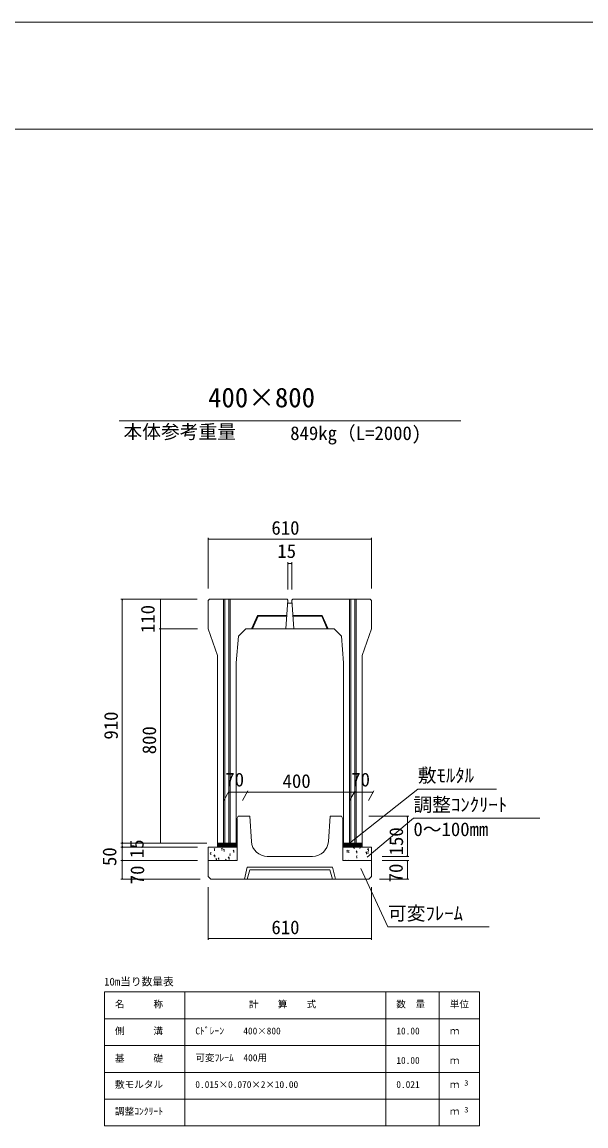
# Model space of a CAD drawing. Units: millimetres on the paper, scale 1:20. Extents: x 2 to 843, y -1 to 593.
# Drawn here: x 527 to 632.2, y 387.2 to 593.2 of the extents above; entities that cross this region are included whole.
import ezdxf
from ezdxf.enums import TextEntityAlignment as Align

# ---------------------------------------------------------------- set-up
doc = ezdxf.new("R2010")
doc.units = ezdxf.units.MM
for name, color, linetype, lineweight in [('0_2', 7, 'Continuous', 18), ('D-STR-DIM（寸法）', 7, 'Continuous', 18), ('D-STR-HTXT（旗揚げ）', 4, 'Continuous', 18), ('D-STR-STRn（構造物）', 5, 'Continuous', 18), ('D-STR-TXT（文字）', 7, 'Continuous', 18), ('D-STR（構造物外形線）', 1, 'Continuous', 18), ('D-TTL(外枠）', 2, 'Continuous', 18), ('DEFPOINTS_3', 8, 'Continuous', 18)]:
    doc.layers.add(name, color=color, linetype=linetype, lineweight=lineweight)
doc.styles.add('ＭＳ ゴシック', font='')
doc.styles.get('ＭＳ ゴシック').set_extended_font_data('MS Gothic')

msp = doc.modelspace()

# ---------------------------------------------------------------- linework, layer by layer
at = {"layer": '0_2'}
for p, q in [((561.702, 496.699), (561.852, 496.724)), ((561.852, 496.674), (561.702, 496.699)), ((592.052, 496.724), (592.202, 496.699)), ((592.202, 496.699), (592.052, 496.674)), ((576.565, 492.116), (576.715, 492.141)), ((576.715, 492.091), (576.565, 492.116)), ((577.189, 492.141), (577.339, 492.116)), ((577.339, 492.116), (577.189, 492.091)), ((545.631, 485.31), (545.656, 485.46)), ((545.656, 485.46), (545.681, 485.31)), ((552.776, 485.31), (552.801, 485.46)), ((552.801, 485.46), (552.826, 485.31)), ((552.801, 479.96), (552.776, 480.11)), ((552.826, 480.11), (552.801, 479.96)), ((552.776, 479.81), (552.801, 479.96)), ((552.801, 479.96), (552.826, 479.81)), ((565.483, 449.434), (565.633, 449.459)), ((565.633, 449.409), (565.483, 449.434)), ((568.833, 449.459), (568.983, 449.434)), ((568.983, 449.434), (568.833, 449.409)), ((568.983, 449.434), (569.133, 449.459)), ((569.133, 449.409), (568.983, 449.434)), ((588.833, 449.459), (588.983, 449.434)), ((588.983, 449.434), (588.833, 449.409)), ((588.983, 449.434), (589.133, 449.459)), ((589.133, 449.409), (588.983, 449.434)), ((592.333, 449.459), (592.483, 449.434)), ((592.483, 449.434), (592.333, 449.409)), ((598.865, 444.81), (598.89, 444.96)), ((598.89, 444.96), (598.915, 444.81)), ((545.656, 439.96), (545.631, 440.11)), ((545.631, 439.81), (545.656, 439.96)), ((545.656, 439.21), (545.631, 439.36)), ((545.631, 439.06), (545.656, 439.21)), ((545.681, 440.11), (545.656, 439.96)), ((545.656, 439.96), (545.681, 439.81)), ((545.681, 439.36), (545.656, 439.21)), ((545.656, 439.21), (545.681, 439.06)), ((552.801, 439.96), (552.776, 440.11)), ((552.826, 440.11), (552.801, 439.96)), ((545.656, 436.71), (545.631, 436.86)), ((545.681, 436.86), (545.656, 436.71)), ((598.89, 437.46), (598.865, 437.61)), ((598.915, 437.61), (598.89, 437.46)), ((545.631, 436.56), (545.656, 436.71)), ((545.656, 436.71), (545.681, 436.56)), ((598.865, 436.56), (598.89, 436.71)), ((598.89, 436.71), (598.915, 436.56)), ((545.656, 433.21), (545.631, 433.36)), ((545.681, 433.36), (545.656, 433.21)), ((598.89, 433.21), (598.865, 433.36)), ((598.915, 433.36), (598.89, 433.21)), ((561.702, 422.132), (561.852, 422.157)), ((561.852, 422.107), (561.702, 422.132)), ((592.052, 422.157), (592.202, 422.132)), ((592.202, 422.132), (592.052, 422.107))]:
    msp.add_line(p, q, dxfattribs=at)
at = {"layer": '0_2', "color": 9}
for p, q in [((561.702, 496.699), (561.722, 496.699)), ((592.202, 496.699), (592.182, 496.699)), ((576.565, 492.116), (576.585, 492.116)), ((577.339, 492.116), (577.319, 492.116)), ((545.656, 485.46), (545.656, 485.44)), ((552.801, 485.46), (552.801, 485.44)), ((552.801, 479.96), (552.801, 479.98)), ((552.801, 479.96), (552.801, 479.94)), ((565.483, 449.434), (565.503, 449.434)), ((568.983, 449.434), (568.963, 449.434)), ((568.983, 449.434), (569.003, 449.434)), ((588.983, 449.434), (588.963, 449.434)), ((588.983, 449.434), (589.003, 449.434)), ((592.483, 449.434), (592.463, 449.434)), ((598.89, 444.96), (598.89, 444.94)), ((545.656, 439.96), (545.656, 439.98)), ((545.656, 439.96), (545.656, 439.94)), ((545.656, 439.21), (545.656, 439.23)), ((545.656, 439.21), (545.656, 439.19)), ((552.801, 439.96), (552.801, 439.98)), ((598.89, 437.46), (598.89, 437.48)), ((545.656, 436.71), (545.656, 436.73)), ((545.656, 436.71), (545.656, 436.69)), ((598.89, 436.71), (598.89, 436.69)), ((545.656, 433.21), (545.656, 433.23)), ((598.89, 433.21), (598.89, 433.23)), ((561.702, 422.132), (561.722, 422.132)), ((592.202, 422.132), (592.182, 422.132))]:
    msp.add_line(p, q, dxfattribs=at)
at = {"layer": 'D-STR-DIM（寸法）'}
for p, q in [((561.702, 487.458), (561.702, 496.949)), ((561.722, 496.699), (592.182, 496.699)), ((592.202, 487.452), (592.202, 496.949)), ((576.565, 487.31), (576.565, 492.366)), ((577.319, 492.116), (576.585, 492.116)), ((577.339, 487.31), (577.339, 492.366)), ((559.658, 485.46), (545.406, 485.46)), ((545.656, 485.44), (545.656, 439.98)), ((559.658, 485.46), (552.551, 485.46)), ((552.801, 479.98), (552.801, 485.44)), ((559.702, 479.96), (552.551, 479.96)), ((559.702, 479.96), (552.551, 479.96)), ((552.801, 479.94), (552.801, 439.98)), ((564.607, 447.916), (565.628, 449.684)), ((565.503, 449.434), (568.963, 449.434)), ((568.107, 447.916), (569.128, 449.684)), ((568.107, 447.916), (569.128, 449.684)), ((569.003, 449.434), (588.963, 449.434)), ((588.107, 447.916), (589.128, 449.684)), ((588.107, 447.916), (589.128, 449.684)), ((589.003, 449.434), (592.463, 449.434)), ((591.607, 447.916), (592.628, 449.684)), ((591.715, 444.96), (599.14, 444.96)), ((598.89, 444.94), (598.89, 437.48)), ((561.452, 439.96), (545.406, 439.96)), ((561.452, 439.96), (545.406, 439.96)), ((559.702, 439.21), (545.406, 439.21)), ((559.702, 439.21), (545.406, 439.21)), ((545.656, 439.94), (545.656, 439.23)), ((545.656, 439.19), (545.656, 436.73)), ((561.452, 439.96), (552.551, 439.96)), ((594.202, 437.46), (599.14, 437.46)), ((559.702, 436.71), (545.406, 436.71)), ((559.702, 436.71), (545.406, 436.71)), ((545.656, 436.69), (545.656, 433.23)), ((594.202, 436.71), (599.14, 436.71)), ((598.89, 436.69), (598.89, 433.23)), ((560.202, 433.21), (545.406, 433.21)), ((593.702, 433.21), (599.14, 433.21)), ((561.702, 431.71), (561.702, 421.882)), ((592.202, 431.71), (592.202, 421.882)), ((561.722, 422.132), (592.182, 422.132))]:
    msp.add_line(p, q, dxfattribs=at)
at = {"layer": 'D-STR-HTXT（旗揚げ）'}
for p, q in [((545.06, 518.747), (608.844, 518.747)), ((587.792, 439.673), (600.827, 450.041)), ((615.489, 450.041), (600.827, 450.041)), ((591.363, 437.315), (600.009, 444.579)), ((623.607, 444.579), (600.009, 444.579)), ((590.171, 435.21), (595.255, 424.298)), ((614.119, 424.298), (595.255, 424.298)), ((542.338, 412.162), (612.338, 412.162)), ((542.338, 387.162), (542.338, 412.162)), ((557.338, 387.162), (557.338, 412.162)), ((594.838, 387.162), (594.838, 412.162)), ((604.838, 396.162), (604.838, 412.162)), ((604.838, 387.162), (604.838, 412.162)), ((612.338, 387.162), (612.338, 412.162)), ((542.338, 407.162), (612.338, 407.162)), ((542.338, 402.162), (612.338, 402.162)), ((542.338, 397.162), (612.338, 397.162)), ((542.338, 392.162), (612.338, 392.162)), ((542.338, 387.162), (612.338, 387.162))]:
    msp.add_line(p, q, dxfattribs=at)
at = {"layer": 'D-STR-STRn（構造物）'}
for p, q in [((561.702, 439.21), (567.096, 439.21)), ((561.702, 439.21), (561.702, 436.71)), ((562.796, 438.826), (562.916, 438.97)), ((563.452, 439.96), (566.827, 439.96)), ((563.452, 439.96), (563.452, 439.21)), ((563.452, 439.793), (563.619, 439.96)), ((563.452, 439.617), (563.796, 439.96)), ((563.452, 439.44), (563.972, 439.96)), ((563.452, 439.263), (564.149, 439.96)), ((563.576, 439.21), (564.326, 439.96)), ((563.753, 439.21), (564.503, 439.96)), ((563.929, 439.21), (564.679, 439.96)), ((564.106, 439.21), (564.856, 439.96)), ((564.181, 438.919), (564.356, 438.986)), ((564.181, 438.919), (564.306, 438.835)), ((564.283, 439.21), (565.033, 439.96)), ((564.46, 439.21), (565.21, 439.96)), ((564.637, 439.21), (565.387, 439.96)), ((564.813, 439.21), (565.563, 439.96)), ((564.99, 439.21), (565.74, 439.96)), ((565.167, 439.21), (565.917, 439.96)), ((565.344, 439.21), (566.094, 439.96)), ((565.52, 439.21), (566.27, 439.96)), ((565.697, 439.21), (566.447, 439.96)), ((565.874, 439.21), (566.624, 439.96)), ((566.051, 439.21), (566.801, 439.96)), ((566.228, 439.21), (566.978, 439.96)), ((566.404, 439.21), (567.096, 439.902)), ((566.581, 439.21), (567.096, 439.725)), ((566.758, 439.21), (567.096, 439.548)), ((566.935, 439.21), (567.096, 439.371)), ((590.452, 439.96), (586.808, 439.96)), ((586.808, 439.793), (586.975, 439.96)), ((586.808, 439.617), (587.152, 439.96)), ((586.808, 439.44), (587.329, 439.96)), ((586.808, 439.263), (587.505, 439.96)), ((592.202, 439.21), (586.808, 439.21)), ((586.932, 439.21), (587.682, 439.96)), ((587.109, 439.21), (587.859, 439.96)), ((587.286, 439.21), (588.036, 439.96)), ((587.462, 439.21), (588.212, 439.96)), ((587.639, 439.21), (588.389, 439.96)), ((587.816, 439.21), (588.566, 439.96)), ((587.993, 439.21), (588.743, 439.96)), ((588.17, 439.21), (588.92, 439.96)), ((588.346, 439.21), (589.096, 439.96)), ((588.523, 439.21), (589.273, 439.96)), ((588.7, 439.21), (589.45, 439.96)), ((588.789, 439.151), (588.845, 439.21)), ((588.789, 439.151), (589.011, 439.117)), ((588.877, 439.21), (589.627, 439.96)), ((588.968, 438.895), (588.941, 439.132)), ((589.053, 439.21), (589.803, 439.96)), ((589.23, 439.21), (589.98, 439.96)), ((589.407, 439.21), (590.157, 439.96)), ((589.584, 439.21), (590.334, 439.96)), ((589.761, 439.21), (590.452, 439.902)), ((589.937, 439.21), (590.452, 439.725)), ((590.024, 438.969), (590.075, 439.12)), ((590.114, 439.21), (590.452, 439.548)), ((590.291, 439.21), (590.452, 439.371)), ((590.452, 439.21), (590.452, 439.96)), ((591.457, 438.738), (591.652, 438.94)), ((592.202, 439.21), (592.202, 436.71)), ((562.081, 438.112), (562.256, 438.18)), ((562.081, 438.112), (562.205, 438.029)), ((562.165, 437.752), (562.216, 437.903)), ((562.771, 437.591), (562.965, 437.794)), ((562.771, 437.591), (562.993, 437.557)), ((562.796, 438.826), (562.945, 438.813)), ((562.906, 438.535), (562.877, 438.692)), ((562.95, 437.335), (562.922, 437.572)), ((563.143, 436.946), (563.263, 437.089)), ((563.143, 436.946), (563.292, 436.933)), ((563.243, 436.71), (563.224, 436.812)), ((563.573, 437.106), (563.748, 437.173)), ((563.573, 437.106), (563.697, 437.022)), ((563.658, 436.745), (563.708, 436.896)), ((564.266, 438.558), (564.317, 438.709)), ((564.589, 438.669), (564.709, 438.813)), ((564.589, 438.67), (564.738, 438.656)), ((564.699, 438.379), (564.67, 438.535)), ((564.936, 436.789), (565.056, 436.933)), ((565.439, 437.177), (565.633, 437.38)), ((565.439, 437.177), (565.661, 437.143)), ((565.618, 436.921), (565.591, 437.158)), ((565.674, 437.912), (565.849, 437.979)), ((565.674, 437.912), (565.798, 437.828)), ((565.758, 437.552), (565.809, 437.703)), ((566.382, 438.513), (566.502, 438.656)), ((566.382, 438.513), (566.531, 438.5)), ((566.492, 438.222), (566.463, 438.378)), ((587.553, 438.51), (587.673, 438.654)), ((587.553, 438.511), (587.702, 438.498)), ((587.663, 438.22), (587.634, 438.376)), ((587.839, 438.524), (588.014, 438.591)), ((587.839, 438.524), (587.963, 438.44)), ((587.923, 438.163), (587.974, 438.314)), ((589.331, 437.517), (589.506, 437.584)), ((589.331, 437.517), (589.456, 437.433)), ((589.346, 438.354), (589.467, 438.497)), ((589.346, 438.354), (589.495, 438.341)), ((589.416, 437.157), (589.466, 437.308)), ((589.456, 438.063), (589.427, 438.219)), ((591.139, 438.197), (591.26, 438.34)), ((591.139, 438.197), (591.289, 438.184)), ((591.249, 437.906), (591.22, 438.062)), ((591.432, 438.323), (591.607, 438.391)), ((591.432, 438.324), (591.556, 438.24)), ((591.457, 438.738), (591.679, 438.703)), ((591.516, 437.963), (591.567, 438.114)), ((591.636, 438.481), (591.609, 438.718)), ((564.936, 436.789), (565.085, 436.776)), ((566.794, 436.71), (566.849, 436.776)), ((587.231, 436.711), (587.406, 436.778)), ((587.231, 436.711), (587.232, 436.71)), ((587.967, 436.71), (588.02, 436.774))]:
    msp.add_line(p, q, dxfattribs=at)
at = {"layer": 'D-STR-TXT（文字）', "color": 5}
msp.add_line((566.787, 439.96), (566.925, 439.96), dxfattribs=at)
at = {"layer": 'D-STR（構造物外形線）'}
for p, q in [((561.952, 485.46), (561.702, 485.21)), ((561.702, 485.21), (561.702, 479.96)), ((576.427, 485.46), (561.952, 485.46)), ((564.577, 439.96), (564.577, 485.46)), ((564.827, 485.46), (564.827, 439.96)), ((565.577, 485.46), (565.577, 439.96)), ((565.827, 439.96), (565.827, 485.46)), ((576.565, 485.31), (576.202, 479.96)), ((576.427, 485.46), (576.565, 485.31)), ((576.525, 484.71), (577.38, 484.71)), ((577.339, 485.31), (577.477, 485.46)), ((577.339, 485.31), (577.702, 479.96)), ((577.477, 485.46), (591.952, 485.46)), ((588.077, 439.96), (588.077, 485.46)), ((588.327, 485.46), (588.327, 439.96)), ((589.077, 485.46), (589.077, 439.96)), ((589.327, 439.96), (589.327, 485.46)), ((591.952, 485.46), (592.202, 485.21)), ((592.202, 485.21), (592.202, 479.96)), ((570.902, 482.46), (569.802, 479.96)), ((571, 482.31), (569.966, 479.96)), ((576.4, 482.46), (570.902, 482.46)), ((576.388, 482.31), (571, 482.31)), ((577.505, 482.46), (583.002, 482.46)), ((577.517, 482.31), (582.904, 482.31)), ((582.904, 482.31), (583.938, 479.96)), ((583.002, 482.46), (584.102, 479.96)), ((561.702, 479.96), (563.452, 474.982)), ((567.352, 478.61), (566.952, 473.61)), ((568.702, 479.96), (567.352, 478.61)), ((578.355, 479.96), (568.702, 479.96)), ((577.702, 479.96), (585.202, 479.96)), ((585.202, 479.96), (586.552, 478.61)), ((586.552, 478.61), (586.952, 473.61)), ((592.202, 479.96), (590.452, 474.982)), ((563.452, 474.982), (563.452, 439.96)), ((590.452, 474.982), (590.452, 439.96)), ((566.952, 473.61), (566.952, 439.96)), ((586.952, 473.61), (586.952, 439.96)), ((567.327, 444.96), (567.077, 444.46)), ((567.096, 444.498), (567.096, 436.71)), ((567.327, 444.96), (569.452, 444.96)), ((569.452, 444.96), (569.766, 440.26)), ((584.452, 444.96), (584.139, 440.26)), ((586.577, 444.96), (584.452, 444.96)), ((586.577, 444.96), (586.827, 444.46)), ((586.808, 444.498), (586.808, 436.71)), ((566.952, 439.96), (563.452, 439.96)), ((586.952, 439.96), (590.452, 439.96)), ((572.71, 437.46), (581.145, 437.46)), ((561.702, 436.71), (567.096, 436.71)), ((561.702, 436.71), (561.702, 433.71)), ((568.471, 433.21), (568.971, 435.46)), ((568.971, 435.46), (584.933, 435.46)), ((569.471, 434.96), (568.971, 433.21)), ((569.471, 434.96), (584.433, 434.96)), ((584.433, 434.96), (584.933, 433.21)), ((585.433, 433.21), (584.933, 435.46)), ((592.202, 436.71), (586.808, 436.71)), ((592.202, 436.71), (592.202, 433.71)), ((561.702, 433.71), (562.202, 433.21)), ((591.702, 433.21), (562.202, 433.21)), ((588.94, 433.21), (564.94, 433.21)), ((592.202, 433.71), (591.702, 433.21))]:
    msp.add_line(p, q, dxfattribs=at)
for centre, start, end in [((572.759, 440.46), 183.81425, 270.00386), ((581.146, 440.46), 269.99614, 356.18575)]:
    msp.add_arc(centre, 3, start, end, dxfattribs=at)
at = {"layer": 'D-TTL(外枠）'}
msp.add_line((26.671, 573.205), (821.671, 573.205), dxfattribs=at)
at = {"layer": 'DEFPOINTS_3'}
msp.add_line((1.671, 593.205), (842.671, 593.205), dxfattribs=at)

# ---------------------------------------------------------------- texts
at = {"layer": 'D-STR-STRn（構造物）', "color": 7, "style": 'ＭＳ ゴシック'}
for s, p in [('610', (573.506, 496.749)), ('15', (574.61, 492.415)), ('70', (564.906, 449.759)), ('400', (575.59, 449.484)), ('70', (588.406, 449.759)), ('610', (573.506, 422.182))]:
    msp.add_text(s, height=2.566, dxfattribs=at).set_placement(p, align=Align.BOTTOM_LEFT)
for s, p in [('110', (552.476, 479.166)), ('910', (545.606, 459.272)), ('800', (552.751, 456.54)), ('150', (598.84, 437.666)), ('50', (545.331, 435.677)), ('15', (550.424, 437.148)), ('70', (550.519, 432.278)), ('70', (598.78, 432.633))]:
    msp.add_text(s, height=2.566, rotation=90, dxfattribs=at).set_placement(p, align=Align.BOTTOM_LEFT)
at = {"layer": 'D-STR-TXT（文字）', "style": 'ＭＳ ゴシック'}
for s, height, p in [('400×800', 3.666, (561.687, 520.196)), ('本体参考重量', 2.566, (545.891, 514.68)), ('849kg（L=2000)', 2.566, (577.011, 514.417)), ('敷ﾓﾙﾀﾙ', 2.566, (600.827, 450.541)), ('調整ｺﾝｸﾘｰﾄ', 2.566, (600.009, 445.079)), ('0～100mm', 2.566, (600.009, 440.487)), ('可変ﾌﾚｰﾑ', 2.566, (595.255, 424.798)), ('10m当り数量表', 1.466, (542.283, 412.924)), ('名\u3000\u3000\u3000称', 1.283, (544.299, 408.863)), ('計\u3000\u3000算\u3000\u3000式', 1.283, (569.303, 408.863)), ('数\u3000量', 1.283, (596.799, 408.863)), ('単位', 1.283, (606.799, 408.863)), ('側\u3000\u3000\u3000溝', 1.283, (544.299, 403.863)), ('Cﾄﾞﾚｰﾝ\u3000\u3000400×800', 1.283, (559.299, 403.863)), ('10.00', 1.283, (596.812, 403.863)), ('ｍ', 1.283, (606.799, 403.863)), ('基\u3000\u3000\u3000礎', 1.283, (544.299, 398.731)), ('可変ﾌﾚｰﾑ\u3000400用', 1.283, (559.299, 398.863)), ('10.00', 1.283, (596.812, 398.363)), ('ｍ', 1.283, (606.799, 398.363)), ('敷モルタル', 1.283, (544.299, 393.863)), ('3', 1.026, (609.5, 394.366)), ('0.015×0.070×2×10.00', 1.283, (559.299, 393.863)), ('0.021', 1.283, (596.812, 393.863)), ('ｍ', 1.283, (606.799, 393.863)), ('調整ｺﾝｸﾘｰﾄ', 1.283, (544.299, 388.863)), ('ｍ', 1.283, (606.799, 388.863)), ('3', 1.026, (609.5, 389.366))]:
    msp.add_text(s, height=height, dxfattribs=at).set_placement(p, align=Align.BOTTOM_LEFT)

doc.saveas('drawing.dxf')
